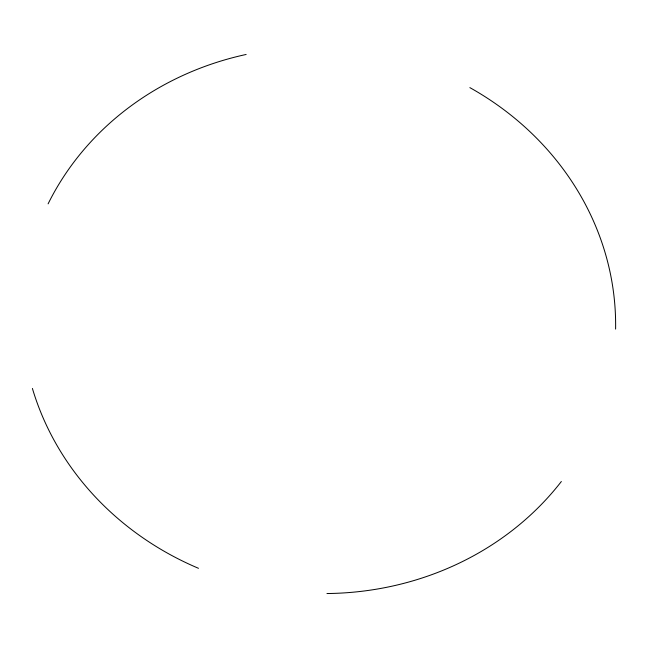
<?xml version="1.0" encoding="UTF-8"?>
<svg xmlns="http://www.w3.org/2000/svg" width="648" height="648" viewBox="0 0 648 648"><rect width="100%" height="100%" fill="white"/><g stroke="black" fill="none" stroke-linecap="round" stroke-linejoin="round"><path stroke-width="0.97" d="M561.354 481.505A297.149 272.913 5.6 0 1 326.948 593.536M198.491 568.304A297.149 272.913 5.6 0 1 32.4 388.436M48.098 203.861A297.149 272.913 5.6 0 1 246.143 54.464M469.857 87.618A297.149 272.913 5.6 0 1 615.6 329.095"/></g></svg>
